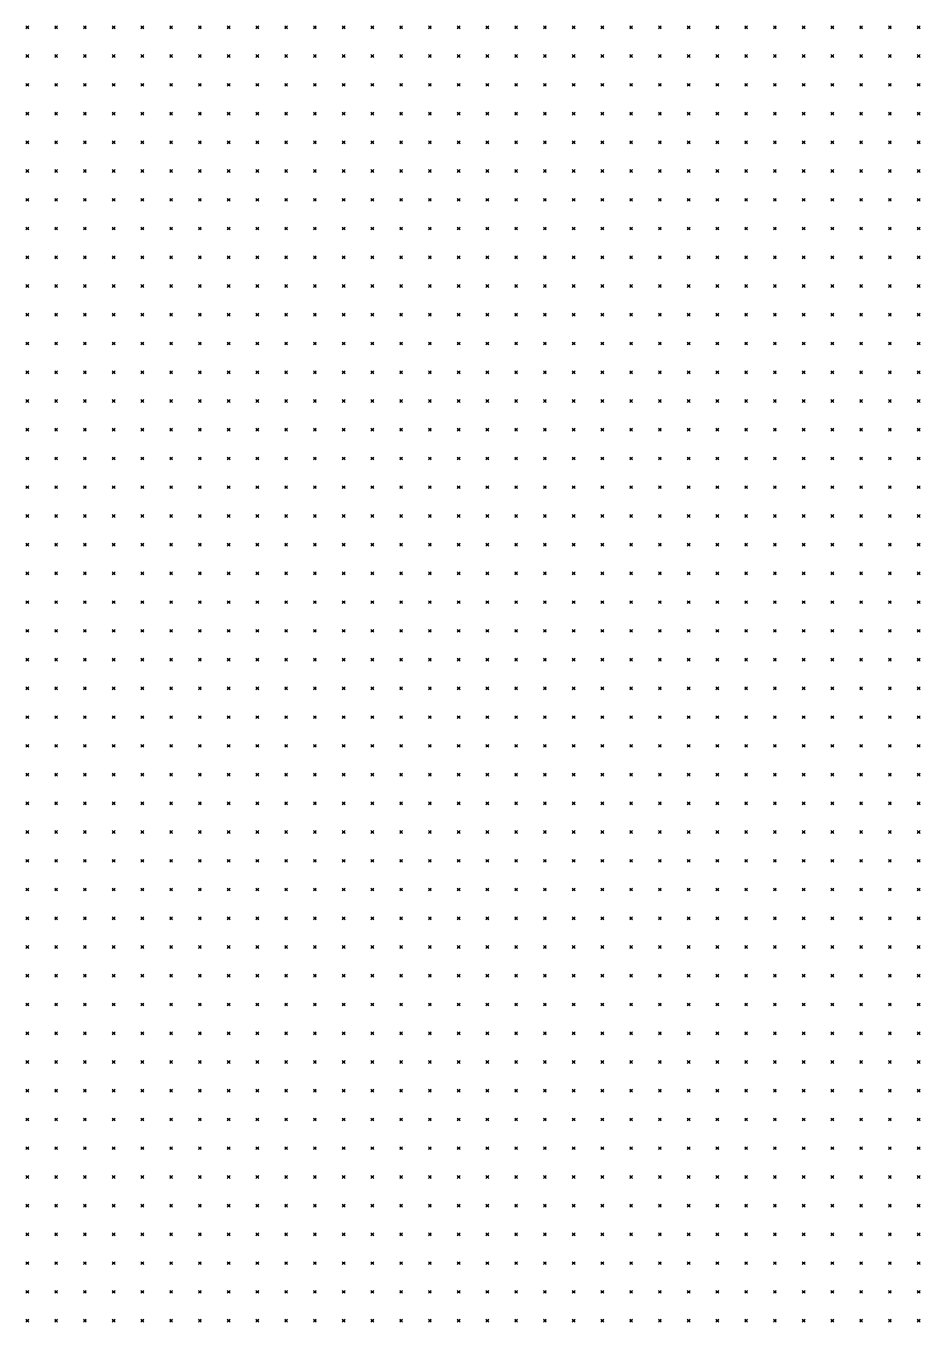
# Model space of a CAD drawing. Header units: metres. Extents: x 441556 to 446409, y 432338 to 461058.
# Drawn here: x 443478.1 to 443571.4, y 446561 to 446696.2 of the extents above; entities that cross this region are included whole.
import ezdxf

# ---------------------------------------------------------------- set-up
doc = ezdxf.new("R2010")
doc.units = ezdxf.units.M
doc.header["$MEASUREMENT"] = 0
doc.header["$PDMODE"] = 35
doc.header["$PDSIZE"] = 0.15
doc.layers.add('DTM-NOK-RevN_POINTS', color=91, linetype='Continuous')

msp = doc.modelspace()

# ---------------------------------------------------------------- linework, layer by layer
at = {"layer": 'DTM-NOK-RevN_POINTS'}
for p in [(443478.291, 446696.081, 365.477), (443481.29, 446696.081, 364.27), (443484.29, 446696.081, 363.021), (443487.289, 446696.081, 362.272), (443490.288, 446696.081, 361.971), (443493.288, 446696.081, 361.999), (443496.287, 446696.081, 361.989), (443499.286, 446696.081, 362.128), (443502.286, 446696.081, 362.251), (443505.285, 446696.081, 362.3), (443508.285, 446696.081, 362.075), (443511.284, 446696.081, 361.541), (443514.283, 446696.081, 360.351), (443517.283, 446696.081, 359.485), (443520.282, 446696.081, 359.083), (443523.281, 446696.081, 358.94), (443526.281, 446696.081, 359.232), (443529.28, 446696.081, 359.122), (443532.279, 446696.081, 359.171), (443535.279, 446696.081, 358.895), (443538.278, 446696.081, 358.426), (443541.277, 446696.081, 357.169), (443544.277, 446696.081, 356.095), (443547.276, 446696.081, 355.831), (443550.276, 446696.081, 355.674), (443553.275, 446696.081, 355.687), (443556.274, 446696.081, 355.698), (443559.274, 446696.081, 355.607), (443562.273, 446696.081, 355.128), (443565.272, 446696.081, 353.988), (443568.272, 446696.081, 352.807), (443571.271, 446696.081, 352.173), (443478.291, 446693.082, 365.884), (443481.29, 446693.082, 365.042), (443484.29, 446693.082, 364.083), (443487.289, 446693.082, 363.093), (443490.288, 446693.082, 362.065), (443493.288, 446693.082, 362.045), (443496.287, 446693.082, 362.052), (443499.286, 446693.082, 362.224), (443502.286, 446693.082, 362.362), (443505.285, 446693.082, 362.332), (443508.285, 446693.082, 362.275), (443511.284, 446693.082, 362.058), (443514.283, 446693.082, 361.227), (443517.283, 446693.082, 360.172), (443520.282, 446693.082, 359.344), (443523.281, 446693.082, 358.96), (443526.281, 446693.082, 359.001), (443529.28, 446693.082, 359.173), (443532.279, 446693.082, 359.278), (443535.279, 446693.082, 358.998), (443538.278, 446693.082, 358.755), (443541.277, 446693.082, 358.165), (443544.277, 446693.082, 356.8), (443547.276, 446693.082, 356.061), (443550.276, 446693.082, 355.839), (443553.275, 446693.082, 355.764), (443556.274, 446693.082, 355.7), (443559.274, 446693.082, 355.694), (443562.273, 446693.082, 355.64), (443565.272, 446693.082, 355.017), (443568.272, 446693.082, 353.628), (443571.271, 446693.082, 352.534), (443478.291, 446690.083, 366.947), (443481.29, 446690.083, 365.947), (443484.29, 446690.083, 365.057), (443487.289, 446690.083, 363.911), (443490.288, 446690.083, 362.642), (443493.288, 446690.083, 362.054), (443496.287, 446690.083, 362.109), (443499.286, 446690.083, 362.115), (443502.286, 446690.083, 362.284), (443505.285, 446690.083, 362.332), (443508.285, 446690.083, 362.301), (443511.284, 446690.083, 362.336), (443514.283, 446690.083, 361.781), (443517.283, 446690.083, 360.811), (443520.282, 446690.083, 359.616), (443523.281, 446690.083, 359.052), (443526.281, 446690.083, 359.012), (443529.28, 446690.083, 359.016), (443532.279, 446690.083, 359.178), (443535.279, 446690.083, 359.024), (443538.278, 446690.083, 358.846), (443541.277, 446690.083, 358.69), (443544.277, 446690.083, 357.791), (443547.276, 446690.083, 356.677), (443550.276, 446690.083, 355.955), (443553.275, 446690.083, 355.893), (443556.274, 446690.083, 355.826), (443559.274, 446690.083, 355.764), (443562.273, 446690.083, 355.721), (443565.272, 446690.083, 355.515), (443568.272, 446690.083, 354.615), (443571.271, 446690.083, 353.447), (443478.291, 446687.083, 367.636), (443481.29, 446687.083, 367.22), (443484.29, 446687.083, 366.226), (443487.289, 446687.083, 364.749), (443490.288, 446687.083, 363.465), (443493.288, 446687.083, 362.441), (443496.287, 446687.083, 362.151), (443499.286, 446687.083, 362.197), (443502.286, 446687.083, 362.22), (443505.285, 446687.083, 362.309), (443508.285, 446687.083, 362.318), (443511.284, 446687.083, 362.287), (443514.283, 446687.083, 362.106), (443517.283, 446687.083, 361.547), (443520.282, 446687.083, 360.273), (443523.281, 446687.083, 359.357), (443526.281, 446687.083, 359.045), (443529.28, 446687.083, 359.036), (443532.279, 446687.083, 358.955), (443535.279, 446687.083, 359.03), (443538.278, 446687.083, 359.033), (443541.277, 446687.083, 358.926), (443544.277, 446687.083, 358.705), (443547.276, 446687.083, 357.432), (443550.276, 446687.083, 356.445), (443553.275, 446687.083, 356.001), (443556.274, 446687.083, 355.913), (443559.274, 446687.083, 355.789), (443562.273, 446687.083, 355.749), (443565.272, 446687.083, 355.706), (443568.272, 446687.083, 355.311), (443571.271, 446687.083, 354.292), (443478.291, 446684.084, 368.075), (443481.29, 446684.084, 367.879), (443484.29, 446684.084, 367.273), (443487.289, 446684.084, 365.735), (443490.288, 446684.084, 364.386), (443493.288, 446684.084, 363.021), (443496.287, 446684.084, 362.211), (443499.286, 446684.084, 362.159), (443502.286, 446684.084, 362.167), (443505.285, 446684.084, 362.306), (443508.285, 446684.084, 362.323), (443511.284, 446684.084, 362.253), (443514.283, 446684.084, 362.28), (443517.283, 446684.084, 361.946), (443520.282, 446684.084, 361.191), (443523.281, 446684.084, 359.954), (443526.281, 446684.084, 359.249), (443529.28, 446684.084, 359.078), (443532.279, 446684.084, 359.012), (443535.279, 446684.084, 359.153), (443538.278, 446684.084, 359.297), (443541.277, 446684.084, 359.259), (443544.277, 446684.084, 359.219), (443547.276, 446684.084, 358.538), (443550.276, 446684.084, 357.341), (443553.275, 446684.084, 356.402), (443556.274, 446684.084, 355.966), (443559.274, 446684.084, 355.896), (443562.273, 446684.084, 355.819), (443565.272, 446684.084, 355.854), (443568.272, 446684.084, 355.728), (443571.271, 446684.084, 355.164), (443478.291, 446681.085, 368.331), (443481.29, 446681.085, 368.087), (443484.29, 446681.085, 367.131), (443487.289, 446681.085, 366.403), (443490.288, 446681.085, 365.264), (443493.288, 446681.085, 364.079), (443496.287, 446681.085, 362.858), (443499.286, 446681.085, 362.136), (443502.286, 446681.085, 362.15), (443505.285, 446681.085, 362.144), (443508.285, 446681.085, 362.278), (443511.284, 446681.085, 362.273), (443514.283, 446681.085, 362.268), (443517.283, 446681.085, 362.282), (443520.282, 446681.085, 361.863), (443523.281, 446681.085, 360.829), (443526.281, 446681.085, 359.86), (443529.28, 446681.085, 359.162), (443532.279, 446681.085, 359.107), (443535.279, 446681.085, 359.191), (443538.278, 446681.085, 359.284), (443541.277, 446681.085, 359.199), (443544.277, 446681.085, 359.174), (443547.276, 446681.085, 359.063), (443550.276, 446681.085, 358.324), (443553.275, 446681.085, 357.02), (443556.274, 446681.085, 356.194), (443559.274, 446681.085, 355.928), (443562.273, 446681.085, 355.815), (443565.272, 446681.085, 355.84), (443568.272, 446681.085, 355.873), (443571.271, 446681.085, 355.594), (443478.291, 446678.085, 368.529), (443481.29, 446678.085, 368.101), (443484.29, 446678.085, 367.189), (443487.289, 446678.085, 366.64), (443490.288, 446678.085, 366.182), (443493.288, 446678.085, 365.026), (443496.287, 446678.085, 363.636), (443499.286, 446678.085, 362.355), (443502.286, 446678.085, 362.166), (443505.285, 446678.085, 362.145), (443508.285, 446678.085, 362.216), (443511.284, 446678.085, 362.397), (443514.283, 446678.085, 362.399), (443517.283, 446678.085, 362.308), (443520.282, 446678.085, 362.321), (443523.281, 446678.085, 361.77), (443526.281, 446678.085, 360.54), (443529.28, 446678.085, 359.535), (443532.279, 446678.085, 359.094), (443535.279, 446678.085, 359.127), (443538.278, 446678.085, 359.176), (443541.277, 446678.085, 359.178), (443544.277, 446678.085, 359.18), (443547.276, 446678.085, 359.118), (443550.276, 446678.085, 358.952), (443553.275, 446678.085, 358.067), (443556.274, 446678.085, 356.654), (443559.274, 446678.085, 356.066), (443562.273, 446678.085, 355.914), (443565.272, 446678.085, 355.849), (443568.272, 446678.085, 355.92), (443571.271, 446678.085, 355.765), (443478.291, 446675.086, 368.9), (443481.29, 446675.086, 368.529), (443484.29, 446675.086, 367.687), (443487.289, 446675.086, 366.985), (443490.288, 446675.086, 366.547), (443493.288, 446675.086, 365.889), (443496.287, 446675.086, 364.743), (443499.286, 446675.086, 363.242), (443502.286, 446675.086, 362.318), (443505.285, 446675.086, 362.132), (443508.285, 446675.086, 362.195), (443511.284, 446675.086, 362.236), (443514.283, 446675.086, 362.388), (443517.283, 446675.086, 362.346), (443520.282, 446675.086, 362.411), (443523.281, 446675.086, 362.267), (443526.281, 446675.086, 361.359), (443529.28, 446675.086, 360.317), (443532.279, 446675.086, 359.356), (443535.279, 446675.086, 358.994), (443538.278, 446675.086, 358.99), (443541.277, 446675.086, 359.07), (443544.277, 446675.086, 359.184), (443547.276, 446675.086, 359.154), (443550.276, 446675.086, 359.104), (443553.275, 446675.086, 358.744), (443556.274, 446675.086, 357.762), (443559.274, 446675.086, 356.549), (443562.273, 446675.086, 356.008), (443565.272, 446675.086, 355.864), (443568.272, 446675.086, 355.894), (443571.271, 446675.086, 355.904), (443478.291, 446672.087, 369.258), (443481.29, 446672.087, 369.106), (443484.29, 446672.087, 368.37), (443487.289, 446672.087, 367.37), (443490.288, 446672.087, 366.81), (443493.288, 446672.087, 366.4), (443496.287, 446672.087, 365.536), (443499.286, 446672.087, 364.111), (443502.286, 446672.087, 362.883), (443505.285, 446672.087, 362.207), (443508.285, 446672.087, 362.162), (443511.284, 446672.087, 362.209), (443514.283, 446672.087, 362.343), (443517.283, 446672.087, 362.4), (443520.282, 446672.087, 362.565), (443523.281, 446672.087, 362.418), (443526.281, 446672.087, 361.965), (443529.28, 446672.087, 360.97), (443532.279, 446672.087, 359.985), (443535.279, 446672.087, 359.223), (443538.278, 446672.087, 359.016), (443541.277, 446672.087, 359.021), (443544.277, 446672.087, 359.123), (443547.276, 446672.087, 359.155), (443550.276, 446672.087, 359.081), (443553.275, 446672.087, 359.036), (443556.274, 446672.087, 358.612), (443559.274, 446672.087, 357.568), (443562.273, 446672.087, 356.363), (443565.272, 446672.087, 355.954), (443568.272, 446672.087, 355.945), (443571.271, 446672.087, 355.953), (443478.291, 446669.087, 369.41), (443481.29, 446669.087, 368.925), (443484.29, 446669.087, 368.418), (443487.289, 446669.087, 367.941), (443490.288, 446669.087, 367.163), (443493.288, 446669.087, 366.643), (443496.287, 446669.087, 366.065), (443499.286, 446669.087, 364.976), (443502.286, 446669.087, 363.604), (443505.285, 446669.087, 362.436), (443508.285, 446669.087, 362.221), (443511.284, 446669.087, 362.263), (443514.283, 446669.087, 362.313), (443517.283, 446669.087, 362.332), (443520.282, 446669.087, 362.433), (443523.281, 446669.087, 362.416), (443526.281, 446669.087, 362.407), (443529.28, 446669.087, 361.865), (443532.279, 446669.087, 360.761), (443535.279, 446669.087, 359.672), (443538.278, 446669.087, 359.092), (443541.277, 446669.087, 359.025), (443544.277, 446669.087, 359.163), (443547.276, 446669.087, 359.205), (443550.276, 446669.087, 359.171), (443553.275, 446669.087, 359.205), (443556.274, 446669.087, 358.986), (443559.274, 446669.087, 358.461), (443562.273, 446669.087, 357.14), (443565.272, 446669.087, 356.262), (443568.272, 446669.087, 355.99), (443571.271, 446669.087, 356.009), (443478.291, 446666.088, 369.729), (443481.29, 446666.088, 369.034), (443484.29, 446666.088, 368.526), (443487.289, 446666.088, 367.891), (443490.288, 446666.088, 367.44), (443493.288, 446666.088, 366.892), (443496.287, 446666.088, 366.475), (443499.286, 446666.088, 365.743), (443502.286, 446666.088, 364.503), (443505.285, 446666.088, 363.088), (443508.285, 446666.088, 362.407), (443511.284, 446666.088, 362.388), (443514.283, 446666.088, 362.339), (443517.283, 446666.088, 362.298), (443520.282, 446666.088, 362.437), (443523.281, 446666.088, 362.42), (443526.281, 446666.088, 362.466), (443529.28, 446666.088, 362.334), (443532.279, 446666.088, 361.669), (443535.279, 446666.088, 360.382), (443538.278, 446666.088, 359.423), (443541.277, 446666.088, 359.066), (443544.277, 446666.088, 359.061), (443547.276, 446666.088, 359.152), (443550.276, 446666.088, 359.217), (443553.275, 446666.088, 359.22), (443556.274, 446666.088, 359.197), (443559.274, 446666.088, 358.885), (443562.273, 446666.088, 358.079), (443565.272, 446666.088, 357.046), (443568.272, 446666.088, 356.181), (443571.271, 446666.088, 356.051), (443478.291, 446663.088, 369.988), (443481.29, 446663.088, 369.376), (443484.29, 446663.088, 368.675), (443487.289, 446663.088, 368.221), (443490.288, 446663.088, 367.749), (443493.288, 446663.088, 367.215), (443496.287, 446663.088, 366.578), (443499.286, 446663.088, 366.177), (443502.286, 446663.088, 365.436), (443505.285, 446663.088, 364.115), (443508.285, 446663.088, 362.915), (443511.284, 446663.088, 362.548), (443514.283, 446663.088, 362.425), (443517.283, 446663.088, 362.345), (443520.282, 446663.088, 362.429), (443523.281, 446663.088, 362.395), (443526.281, 446663.088, 362.481), (443529.28, 446663.088, 362.47), (443532.279, 446663.088, 362.418), (443535.279, 446663.088, 361.129), (443538.278, 446663.088, 359.968), (443541.277, 446663.088, 359.286), (443544.277, 446663.088, 359.004), (443547.276, 446663.088, 359.052), (443550.276, 446663.088, 359.186), (443553.275, 446663.088, 359.222), (443556.274, 446663.088, 359.272), (443559.274, 446663.088, 359.101), (443562.273, 446663.088, 358.732), (443565.272, 446663.088, 357.712), (443568.272, 446663.088, 356.701), (443571.271, 446663.088, 356.232), (443478.291, 446660.089, 370.399), (443481.29, 446660.089, 369.707), (443484.29, 446660.089, 368.961), (443487.289, 446660.089, 368.452), (443490.288, 446660.089, 368.06), (443493.288, 446660.089, 367.425), (443496.287, 446660.089, 366.712), (443499.286, 446660.089, 366.41), (443502.286, 446660.089, 365.97), (443505.285, 446660.089, 364.776), (443508.285, 446660.089, 363.663), (443511.284, 446660.089, 362.814), (443514.283, 446660.089, 362.629), (443517.283, 446660.089, 362.448), (443520.282, 446660.089, 362.383), (443523.281, 446660.089, 362.362), (443526.281, 446660.089, 362.431), (443529.28, 446660.089, 362.45), (443532.279, 446660.089, 362.462), (443535.279, 446660.089, 361.758), (443538.278, 446660.089, 360.714), (443541.277, 446660.089, 360.043), (443544.277, 446660.089, 359.162), (443547.276, 446660.089, 359.019), (443550.276, 446660.089, 359.019), (443553.275, 446660.089, 359.124), (443556.274, 446660.089, 359.297), (443559.274, 446660.089, 358.963), (443562.273, 446660.089, 358.812), (443565.272, 446660.089, 358.355), (443568.272, 446660.089, 357.548), (443571.271, 446660.089, 356.589), (443478.291, 446657.09, 370.789), (443481.29, 446657.09, 370.082), (443484.29, 446657.09, 369.287), (443487.289, 446657.09, 368.73), (443490.288, 446657.09, 368.273), (443493.288, 446657.09, 367.647), (443496.287, 446657.09, 367.064), (443499.286, 446657.09, 366.518), (443502.286, 446657.09, 366.16), (443505.285, 446657.09, 365.474), (443508.285, 446657.09, 364.405), (443511.284, 446657.09, 363.424), (443514.283, 446657.09, 362.895), (443517.283, 446657.09, 362.625), (443520.282, 446657.09, 362.539), (443523.281, 446657.09, 362.453), (443526.281, 446657.09, 362.43), (443529.28, 446657.09, 362.41), (443532.279, 446657.09, 362.408), (443535.279, 446657.09, 362.124), (443538.278, 446657.09, 361.624), (443541.277, 446657.09, 360.874), (443544.277, 446657.09, 359.859), (443547.276, 446657.09, 359.129), (443550.276, 446657.09, 358.92), (443553.275, 446657.09, 358.965), (443556.274, 446657.09, 359.013), (443559.274, 446657.09, 358.789), (443562.273, 446657.09, 358.597), (443565.272, 446657.09, 358.447), (443568.272, 446657.09, 358.113), (443571.271, 446657.09, 357.29), (443478.291, 446654.09, 371.061), (443481.29, 446654.09, 370.327), (443484.29, 446654.09, 369.538), (443487.289, 446654.09, 368.947), (443490.288, 446654.09, 368.322), (443493.288, 446654.09, 367.682), (443496.287, 446654.09, 367.067), (443499.286, 446654.09, 366.465), (443502.286, 446654.09, 366.156), (443505.285, 446654.09, 365.543), (443508.285, 446654.09, 364.676), (443511.284, 446654.09, 363.838), (443514.283, 446654.09, 363.28), (443517.283, 446654.09, 362.831), (443520.282, 446654.09, 362.68), (443523.281, 446654.09, 362.459), (443526.281, 446654.09, 362.489), (443529.28, 446654.09, 362.554), (443532.279, 446654.09, 362.395), (443535.279, 446654.09, 362.174), (443538.278, 446654.09, 362.004), (443541.277, 446654.09, 361.411), (443544.277, 446654.09, 360.704), (443547.276, 446654.09, 359.754), (443550.276, 446654.09, 359.032), (443553.275, 446654.09, 358.846), (443556.274, 446654.09, 358.734), (443559.274, 446654.09, 358.656), (443562.273, 446654.09, 358.61), (443565.272, 446654.09, 358.477), (443568.272, 446654.09, 358.319), (443571.271, 446654.09, 357.867), (443478.291, 446651.091, 371.025), (443481.29, 446651.091, 370.424), (443484.29, 446651.091, 369.849), (443487.289, 446651.091, 368.914), (443490.288, 446651.091, 368.36), (443493.288, 446651.091, 367.79), (443496.287, 446651.091, 366.987), (443499.286, 446651.091, 366.168), (443502.286, 446651.091, 365.556), (443505.285, 446651.091, 365.031), (443508.285, 446651.091, 364.52), (443511.284, 446651.091, 363.994), (443514.283, 446651.091, 363.643), (443517.283, 446651.091, 363.119), (443520.282, 446651.091, 362.749), (443523.281, 446651.091, 362.49), (443526.281, 446651.091, 362.42), (443529.28, 446651.091, 362.381), (443532.279, 446651.091, 362.251), (443535.279, 446651.091, 362.091), (443538.278, 446651.091, 361.96), (443541.277, 446651.091, 361.773), (443544.277, 446651.091, 361.322), (443547.276, 446651.091, 360.485), (443550.276, 446651.091, 359.532), (443553.275, 446651.091, 358.969), (443556.274, 446651.091, 358.745), (443559.274, 446651.091, 358.638), (443562.273, 446651.091, 358.56), (443565.272, 446651.091, 358.452), (443568.272, 446651.091, 358.248), (443571.271, 446651.091, 357.941), (443478.291, 446648.092, 370.629), (443481.29, 446648.092, 370.015), (443484.29, 446648.092, 369.491), (443487.289, 446648.092, 368.786), (443490.288, 446648.092, 368.239), (443493.288, 446648.092, 367.348), (443496.287, 446648.092, 366.556), (443499.286, 446648.092, 365.9), (443502.286, 446648.092, 365.538), (443505.285, 446648.092, 365.077), (443508.285, 446648.092, 364.617), (443511.284, 446648.092, 364.086), (443514.283, 446648.092, 363.637), (443517.283, 446648.092, 363.299), (443520.282, 446648.092, 362.942), (443523.281, 446648.092, 362.603), (443526.281, 446648.092, 362.359), (443529.28, 446648.092, 362.253), (443532.279, 446648.092, 362.173), (443535.279, 446648.092, 362.097), (443538.278, 446648.092, 362.038), (443541.277, 446648.092, 361.914), (443544.277, 446648.092, 361.693), (443547.276, 446648.092, 361.236), (443550.276, 446648.092, 360.2), (443553.275, 446648.092, 359.447), (443556.274, 446648.092, 358.903), (443559.274, 446648.092, 358.742), (443562.273, 446648.092, 358.518), (443565.272, 446648.092, 358.335), (443568.272, 446648.092, 358.158), (443571.271, 446648.092, 357.886), (443478.291, 446645.092, 369.999), (443481.29, 446645.092, 369.28), (443484.29, 446645.092, 368.84), (443487.289, 446645.092, 368.5), (443490.288, 446645.092, 368.173), (443493.288, 446645.092, 367.199), (443496.287, 446645.092, 366.532), (443499.286, 446645.092, 366.189), (443502.286, 446645.092, 365.709), (443505.285, 446645.092, 365.305), (443508.285, 446645.092, 364.691), (443511.284, 446645.092, 364.058), (443514.283, 446645.092, 363.605), (443517.283, 446645.092, 363.198), (443520.282, 446645.092, 362.907), (443523.281, 446645.092, 362.626), (443526.281, 446645.092, 362.43), (443529.28, 446645.092, 362.267), (443532.279, 446645.092, 362.116), (443535.279, 446645.092, 362.069), (443538.278, 446645.092, 362.021), (443541.277, 446645.092, 361.922), (443544.277, 446645.092, 361.883), (443547.276, 446645.092, 361.632), (443550.276, 446645.092, 361.13), (443553.275, 446645.092, 360.213), (443556.274, 446645.092, 359.444), (443559.274, 446645.092, 359.003), (443562.273, 446645.092, 358.744), (443565.272, 446645.092, 358.629), (443568.272, 446645.092, 358.255), (443571.271, 446645.092, 357.908), (443478.291, 446642.093, 370.207), (443481.29, 446642.093, 369.315), (443484.29, 446642.093, 368.808), (443487.289, 446642.093, 368.537), (443490.288, 446642.093, 368.105), (443493.288, 446642.093, 367.465), (443496.287, 446642.093, 366.859), (443499.286, 446642.093, 366.295), (443502.286, 446642.093, 365.822), (443505.285, 446642.093, 365.387), (443508.285, 446642.093, 364.968), (443511.284, 446642.093, 364.528), (443514.283, 446642.093, 363.989), (443517.283, 446642.093, 363.513), (443520.282, 446642.093, 363.102), (443523.281, 446642.093, 362.865), (443526.281, 446642.093, 362.654), (443529.28, 446642.093, 362.404), (443532.279, 446642.093, 362.137), (443535.279, 446642.093, 361.998), (443538.278, 446642.093, 361.963), (443541.277, 446642.093, 361.948), (443544.277, 446642.093, 361.898), (443547.276, 446642.093, 361.783), (443550.276, 446642.093, 361.622), (443553.275, 446642.093, 361.059), (443556.274, 446642.093, 360.303), (443559.274, 446642.093, 359.849), (443562.273, 446642.093, 359.421), (443565.272, 446642.093, 359.003), (443568.272, 446642.093, 358.637), (443571.271, 446642.093, 358.22), (443478.291, 446639.094, 370.597), (443481.29, 446639.094, 369.329), (443484.29, 446639.094, 368.707), (443487.289, 446639.094, 368.513), (443490.288, 446639.094, 368.033), (443493.288, 446639.094, 367.576), (443496.287, 446639.094, 367.205), (443499.286, 446639.094, 366.726), (443502.286, 446639.094, 366.555), (443505.285, 446639.094, 366.483), (443508.285, 446639.094, 366.259), (443511.284, 446639.094, 365.929), (443514.283, 446639.094, 365.374), (443517.283, 446639.094, 365.126), (443520.282, 446639.094, 364.524), (443523.281, 446639.094, 364.125), (443526.281, 446639.094, 363.556), (443529.28, 446639.094, 363.175), (443532.279, 446639.094, 362.744), (443535.279, 446639.094, 362.226), (443538.278, 446639.094, 361.93), (443541.277, 446639.094, 361.893), (443544.277, 446639.094, 361.919), (443547.276, 446639.094, 361.838), (443550.276, 446639.094, 361.836), (443553.275, 446639.094, 361.738), (443556.274, 446639.094, 361.43), (443559.274, 446639.094, 360.965), (443562.273, 446639.094, 360.284), (443565.272, 446639.094, 359.997), (443568.272, 446639.094, 359.245), (443571.271, 446639.094, 358.85), (443478.291, 446636.094, 370.88), (443481.29, 446636.094, 369.816), (443484.29, 446636.094, 369.413), (443487.289, 446636.094, 369.622), (443490.288, 446636.094, 369.17), (443493.288, 446636.094, 368.7), (443496.287, 446636.094, 368.571), (443499.286, 446636.094, 368.418), (443502.286, 446636.094, 368.226), (443505.285, 446636.094, 368.135), (443508.285, 446636.094, 367.984), (443511.284, 446636.094, 367.443), (443514.283, 446636.094, 366.912), (443517.283, 446636.094, 366.596), (443520.282, 446636.094, 366.019), (443523.281, 446636.094, 365.389), (443526.281, 446636.094, 364.823), (443529.28, 446636.094, 364.196), (443532.279, 446636.094, 363.559), (443535.279, 446636.094, 363.032), (443538.278, 446636.094, 362.385), (443541.277, 446636.094, 361.912), (443544.277, 446636.094, 361.848), (443547.276, 446636.094, 361.893), (443550.276, 446636.094, 361.93), (443553.275, 446636.094, 361.893), (443556.274, 446636.094, 361.907), (443559.274, 446636.094, 361.856), (443562.273, 446636.094, 361.211), (443565.272, 446636.094, 360.811), (443568.272, 446636.094, 360.206), (443571.271, 446636.094, 359.702), (443478.291, 446633.095, 371.326), (443481.29, 446633.095, 370.855), (443484.29, 446633.095, 370.955), (443487.289, 446633.095, 371.083), (443490.288, 446633.095, 370.779), (443493.288, 446633.095, 370.211), (443496.287, 446633.095, 370.193), (443499.286, 446633.095, 370.198), (443502.286, 446633.095, 369.911), (443505.285, 446633.095, 369.671), (443508.285, 446633.095, 369.316), (443511.284, 446633.095, 368.707), (443514.283, 446633.095, 367.996), (443517.283, 446633.095, 367.556), (443520.282, 446633.095, 366.952), (443523.281, 446633.095, 366.347), (443526.281, 446633.095, 365.563), (443529.28, 446633.095, 364.875), (443532.279, 446633.095, 364.228), (443535.279, 446633.095, 363.517), (443538.278, 446633.095, 363.098), (443541.277, 446633.095, 362.443), (443544.277, 446633.095, 361.876), (443547.276, 446633.095, 361.772), (443550.276, 446633.095, 361.917), (443553.275, 446633.095, 361.941), (443556.274, 446633.095, 361.918), (443559.274, 446633.095, 361.737), (443562.273, 446633.095, 361.451), (443565.272, 446633.095, 360.979), (443568.272, 446633.095, 360.496), (443571.271, 446633.095, 359.952), (443478.291, 446630.096, 372.295), (443481.29, 446630.096, 372.495), (443484.29, 446630.096, 372.75), (443487.289, 446630.096, 372.871), (443490.288, 446630.096, 372.341), (443493.288, 446630.096, 371.679), (443496.287, 446630.096, 371.624), (443499.286, 446630.096, 371.711), (443502.286, 446630.096, 371.339), (443505.285, 446630.096, 370.923), (443508.285, 446630.096, 370.421), (443511.284, 446630.096, 369.842), (443514.283, 446630.096, 369.108), (443517.283, 446630.096, 368.291), (443520.282, 446630.096, 367.775), (443523.281, 446630.096, 367.106), (443526.281, 446630.096, 366.364), (443529.28, 446630.096, 365.684), (443532.279, 446630.096, 365.055), (443535.279, 446630.096, 364.488), (443538.278, 446630.096, 363.837), (443541.277, 446630.096, 363.183), (443544.277, 446630.096, 362.558), (443547.276, 446630.096, 362.058), (443550.276, 446630.096, 361.726), (443553.275, 446630.096, 361.749), (443556.274, 446630.096, 361.681), (443559.274, 446630.096, 361.588), (443562.273, 446630.096, 361.462), (443565.272, 446630.096, 361.106), (443568.272, 446630.096, 360.722), (443571.271, 446630.096, 360.264), (443478.291, 446627.096, 373.535), (443481.29, 446627.096, 373.88), (443484.29, 446627.096, 374.016), (443487.289, 446627.096, 373.9), (443490.288, 446627.096, 373.686), (443493.288, 446627.096, 373.257), (443496.287, 446627.096, 372.854), (443499.286, 446627.096, 372.686), (443502.286, 446627.096, 372.483), (443505.285, 446627.096, 371.96), (443508.285, 446627.096, 371.394), (443511.284, 446627.096, 370.748), (443514.283, 446627.096, 369.949), (443517.283, 446627.096, 369.302), (443520.282, 446627.096, 368.634), (443523.281, 446627.096, 367.909), (443526.281, 446627.096, 367.305), (443529.28, 446627.096, 366.624), (443532.279, 446627.096, 365.948), (443535.279, 446627.096, 365.303), (443538.278, 446627.096, 364.69), (443541.277, 446627.096, 363.981), (443544.277, 446627.096, 363.347), (443547.276, 446627.096, 362.672), (443550.276, 446627.096, 362.344), (443553.275, 446627.096, 362.006), (443556.274, 446627.096, 361.694), (443559.274, 446627.096, 361.562), (443562.273, 446627.096, 361.276), (443565.272, 446627.096, 361.022), (443568.272, 446627.096, 360.823), (443571.271, 446627.096, 360.41), (443478.291, 446624.097, 374.86), (443481.29, 446624.097, 375.034), (443484.29, 446624.097, 375.17), (443487.289, 446624.097, 374.924), (443490.288, 446624.097, 374.651), (443493.288, 446624.097, 374.225), (443496.287, 446624.097, 373.869), (443499.286, 446624.097, 373.514), (443502.286, 446624.097, 373.179), (443505.285, 446624.097, 372.785), (443508.285, 446624.097, 372.277), (443511.284, 446624.097, 371.552), (443514.283, 446624.097, 370.798), (443517.283, 446624.097, 370.177), (443520.282, 446624.097, 369.518), (443523.281, 446624.097, 368.826), (443526.281, 446624.097, 368.167), (443529.28, 446624.097, 367.472), (443532.279, 446624.097, 366.919), (443535.279, 446624.097, 366.373), (443538.278, 446624.097, 365.737), (443541.277, 446624.097, 365.012), (443544.277, 446624.097, 364.187), (443547.276, 446624.097, 363.446), (443550.276, 446624.097, 362.805), (443553.275, 446624.097, 362.566), (443556.274, 446624.097, 362.369), (443559.274, 446624.097, 362.384), (443562.273, 446624.097, 362.185), (443565.272, 446624.097, 361.928), (443568.272, 446624.097, 361.568), (443571.271, 446624.097, 361.071), (443478.291, 446621.097, 375.993), (443481.29, 446621.097, 376.075), (443484.29, 446621.097, 376.112), (443487.289, 446621.097, 375.867), (443490.288, 446621.097, 375.475), (443493.288, 446621.097, 375.022), (443496.287, 446621.097, 374.695), (443499.286, 446621.097, 374.284), (443502.286, 446621.097, 373.882), (443505.285, 446621.097, 373.581), (443508.285, 446621.097, 372.9), (443511.284, 446621.097, 372.295), (443514.283, 446621.097, 371.653), (443517.283, 446621.097, 371.087), (443520.282, 446621.097, 370.523), (443523.281, 446621.097, 369.824), (443526.281, 446621.097, 369.086), (443529.28, 446621.097, 368.498), (443532.279, 446621.097, 367.935), (443535.279, 446621.097, 367.292), (443538.278, 446621.097, 366.589), (443541.277, 446621.097, 365.936), (443544.277, 446621.097, 365.105), (443547.276, 446621.097, 364.303), (443550.276, 446621.097, 363.44), (443553.275, 446621.097, 362.94), (443556.274, 446621.097, 362.87), (443559.274, 446621.097, 362.886), (443562.273, 446621.097, 362.909), (443565.272, 446621.097, 362.72), (443568.272, 446621.097, 362.409), (443571.271, 446621.097, 362.042), (443478.291, 446618.098, 377.088), (443481.29, 446618.098, 377.096), (443484.29, 446618.098, 376.956), (443487.289, 446618.098, 376.768), (443490.288, 446618.098, 376.253), (443493.288, 446618.098, 375.996), (443496.287, 446618.098, 375.468), (443499.286, 446618.098, 375.153), (443502.286, 446618.098, 374.614), (443505.285, 446618.098, 374.319), (443508.285, 446618.098, 373.776), (443511.284, 446618.098, 373.201), (443514.283, 446618.098, 372.692), (443517.283, 446618.098, 372.145), (443520.282, 446618.098, 371.368), (443523.281, 446618.098, 370.71), (443526.281, 446618.098, 370.016), (443529.28, 446618.098, 369.468), (443532.279, 446618.098, 368.869), (443535.279, 446618.098, 368.145), (443538.278, 446618.098, 367.479), (443541.277, 446618.098, 366.818), (443544.277, 446618.098, 366.064), (443547.276, 446618.098, 365.31), (443550.276, 446618.098, 364.393), (443553.275, 446618.098, 363.695), (443556.274, 446618.098, 363.405), (443559.274, 446618.098, 363.502), (443562.273, 446618.098, 363.491), (443565.272, 446618.098, 363.335), (443568.272, 446618.098, 363.127), (443571.271, 446618.098, 362.654), (443478.291, 446615.099, 378.168), (443481.29, 446615.099, 378.126), (443484.29, 446615.099, 377.873), (443487.289, 446615.099, 377.556), (443490.288, 446615.099, 377.21), (443493.288, 446615.099, 376.756), (443496.287, 446615.099, 376.259), (443499.286, 446615.099, 375.788), (443502.286, 446615.099, 375.43), (443505.285, 446615.099, 374.74), (443508.285, 446615.099, 374.221), (443511.284, 446615.099, 373.783), (443514.283, 446615.099, 373.391), (443517.283, 446615.099, 372.908), (443520.282, 446615.099, 372.208), (443523.281, 446615.099, 371.586), (443526.281, 446615.099, 370.864), (443529.28, 446615.099, 370.311), (443532.279, 446615.099, 369.781), (443535.279, 446615.099, 369.099), (443538.278, 446615.099, 368.352), (443541.277, 446615.099, 367.787), (443544.277, 446615.099, 367.012), (443547.276, 446615.099, 366.185), (443550.276, 446615.099, 365.505), (443553.275, 446615.099, 365.132), (443556.274, 446615.099, 364.535), (443559.274, 446615.099, 364.245), (443562.273, 446615.099, 364.223), (443565.272, 446615.099, 364.196), (443568.272, 446615.099, 363.929), (443571.271, 446615.099, 363.239), (443478.291, 446612.099, 378.764), (443481.29, 446612.099, 378.99), (443484.29, 446612.099, 378.616), (443487.289, 446612.099, 378.359), (443490.288, 446612.099, 378.012), (443493.288, 446612.099, 377.595), (443496.287, 446612.099, 377.143), (443499.286, 446612.099, 376.37), (443502.286, 446612.099, 375.764), (443505.285, 446612.099, 375.509), (443508.285, 446612.099, 375.096), (443511.284, 446612.099, 374.548), (443514.283, 446612.099, 373.993), (443517.283, 446612.099, 373.268), (443520.282, 446612.099, 372.684), (443523.281, 446612.099, 372.207), (443526.281, 446612.099, 371.61), (443529.28, 446612.099, 371.152), (443532.279, 446612.099, 370.497), (443535.279, 446612.099, 369.8), (443538.278, 446612.099, 369.193), (443541.277, 446612.099, 368.734), (443544.277, 446612.099, 367.99), (443547.276, 446612.099, 367.226), (443550.276, 446612.099, 366.824), (443553.275, 446612.099, 366.658), (443556.274, 446612.099, 366.14), (443559.274, 446612.099, 365.43), (443562.273, 446612.099, 365.243), (443565.272, 446612.099, 364.844), (443568.272, 446612.099, 364.61), (443571.271, 446612.099, 364.125), (443478.291, 446609.1, 379.859), (443481.29, 446609.1, 379.585), (443484.29, 446609.1, 379.543), (443487.289, 446609.1, 379.278), (443490.288, 446609.1, 378.813), (443493.288, 446609.1, 378.367), (443496.287, 446609.1, 377.761), (443499.286, 446609.1, 377.056), (443502.286, 446609.1, 376.818), (443505.285, 446609.1, 376.457), (443508.285, 446609.1, 375.905), (443511.284, 446609.1, 375.359), (443514.283, 446609.1, 374.78), (443517.283, 446609.1, 374.208), (443520.282, 446609.1, 373.613), (443523.281, 446609.1, 372.948), (443526.281, 446609.1, 372.226), (443529.28, 446609.1, 371.605), (443532.279, 446609.1, 371.095), (443535.279, 446609.1, 370.492), (443538.278, 446609.1, 370.095), (443541.277, 446609.1, 369.583), (443544.277, 446609.1, 368.992), (443547.276, 446609.1, 368.314), (443550.276, 446609.1, 367.9), (443553.275, 446609.1, 367.452), (443556.274, 446609.1, 366.986), (443559.274, 446609.1, 366.562), (443562.273, 446609.1, 366.187), (443565.272, 446609.1, 365.811), (443568.272, 446609.1, 365.557), (443571.271, 446609.1, 365.218), (443478.291, 446606.101, 381.252), (443481.29, 446606.101, 380.396), (443484.29, 446606.101, 380.304), (443487.289, 446606.101, 380.21), (443490.288, 446606.101, 379.618), (443493.288, 446606.101, 379.085), (443496.287, 446606.101, 378.327), (443499.286, 446606.101, 377.963), (443502.286, 446606.101, 377.737), (443505.285, 446606.101, 377.224), (443508.285, 446606.101, 376.741), (443511.284, 446606.101, 376.101), (443514.283, 446606.101, 375.653), (443517.283, 446606.101, 375.113), (443520.282, 446606.101, 374.512), (443523.281, 446606.101, 373.825), (443526.281, 446606.101, 373.258), (443529.28, 446606.101, 372.533), (443532.279, 446606.101, 371.631), (443535.279, 446606.101, 371.005), (443538.278, 446606.101, 370.427), (443541.277, 446606.101, 369.913), (443544.277, 446606.101, 369.426), (443547.276, 446606.101, 368.993), (443550.276, 446606.101, 368.714), (443553.275, 446606.101, 368.303), (443556.274, 446606.101, 367.758), (443559.274, 446606.101, 367.367), (443562.273, 446606.101, 367.164), (443565.272, 446606.101, 366.998), (443568.272, 446606.101, 366.723), (443571.271, 446606.101, 366.425), (443478.291, 446603.101, 382.249), (443481.29, 446603.101, 381.906), (443484.29, 446603.101, 381.148), (443487.289, 446603.101, 381.123), (443490.288, 446603.101, 380.614), (443493.288, 446603.101, 379.944), (443496.287, 446603.101, 379.076), (443499.286, 446603.101, 378.99), (443502.286, 446603.101, 378.705), (443505.285, 446603.101, 378.138), (443508.285, 446603.101, 377.56), (443511.284, 446603.101, 377.027), (443514.283, 446603.101, 376.677), (443517.283, 446603.101, 376.059), (443520.282, 446603.101, 375.438), (443523.281, 446603.101, 374.747), (443526.281, 446603.101, 374.072), (443529.28, 446603.101, 373.39), (443532.279, 446603.101, 372.601), (443535.279, 446603.101, 371.93), (443538.278, 446603.101, 371.377), (443541.277, 446603.101, 370.692), (443544.277, 446603.101, 370.339), (443547.276, 446603.101, 370.073), (443550.276, 446603.101, 369.755), (443553.275, 446603.101, 369.262), (443556.274, 446603.101, 368.873), (443559.274, 446603.101, 368.408), (443562.273, 446603.101, 368.078), (443565.272, 446603.101, 368.079), (443568.272, 446603.101, 367.911), (443571.271, 446603.101, 367.698), (443478.291, 446600.102, 383.202), (443481.29, 446600.102, 382.966), (443484.29, 446600.102, 382.576), (443487.289, 446600.102, 381.722), (443490.288, 446600.102, 381.579), (443493.288, 446600.102, 380.827), (443496.287, 446600.102, 379.968), (443499.286, 446600.102, 379.812), (443502.286, 446600.102, 379.528), (443505.285, 446600.102, 378.894), (443508.285, 446600.102, 378.388), (443511.284, 446600.102, 377.891), (443514.283, 446600.102, 377.403), (443517.283, 446600.102, 376.866), (443520.282, 446600.102, 376.258), (443523.281, 446600.102, 375.552), (443526.281, 446600.102, 374.821), (443529.28, 446600.102, 374.128), (443532.279, 446600.102, 373.301), (443535.279, 446600.102, 372.797), (443538.278, 446600.102, 372.22), (443541.277, 446600.102, 371.684), (443544.277, 446600.102, 371.438), (443547.276, 446600.102, 371.048), (443550.276, 446600.102, 370.671), (443553.275, 446600.102, 370.339), (443556.274, 446600.102, 370.018), (443559.274, 446600.102, 369.579), (443562.273, 446600.102, 369.267), (443565.272, 446600.102, 369.188), (443568.272, 446600.102, 369.214), (443571.271, 446600.102, 369.081), (443478.291, 446597.103, 384.366), (443481.29, 446597.103, 383.915), (443484.29, 446597.103, 383.544), (443487.289, 446597.103, 382.829), (443490.288, 446597.103, 382.248), (443493.288, 446597.103, 381.888), (443496.287, 446597.103, 381.072), (443499.286, 446597.103, 380.569), (443502.286, 446597.103, 380.4), (443505.285, 446597.103, 380.009), (443508.285, 446597.103, 379.332), (443511.284, 446597.103, 378.757), (443514.283, 446597.103, 378.302), (443517.283, 446597.103, 377.872), (443520.282, 446597.103, 377.14), (443523.281, 446597.103, 376.512), (443526.281, 446597.103, 375.721), (443529.28, 446597.103, 374.972), (443532.279, 446597.103, 374.106), (443535.279, 446597.103, 373.647), (443538.278, 446597.103, 373.107), (443541.277, 446597.103, 372.663), (443544.277, 446597.103, 372.401), (443547.276, 446597.103, 372.2), (443550.276, 446597.103, 372.056), (443553.275, 446597.103, 371.584), (443556.274, 446597.103, 371.138), (443559.274, 446597.103, 370.837), (443562.273, 446597.103, 370.631), (443565.272, 446597.103, 370.729), (443568.272, 446597.103, 370.84), (443571.271, 446597.103, 370.8), (443478.291, 446594.103, 385.184), (443481.29, 446594.103, 384.817), (443484.29, 446594.103, 384.272), (443487.289, 446594.103, 383.89), (443490.288, 446594.103, 383.082), (443493.288, 446594.103, 382.96), (443496.287, 446594.103, 382.331), (443499.286, 446594.103, 381.482), (443502.286, 446594.103, 381.072), (443505.285, 446594.103, 380.851), (443508.285, 446594.103, 380.275), (443511.284, 446594.103, 379.812), (443514.283, 446594.103, 379.201), (443517.283, 446594.103, 378.666), (443520.282, 446594.103, 377.959), (443523.281, 446594.103, 377.375), (443526.281, 446594.103, 376.523), (443529.28, 446594.103, 375.706), (443532.279, 446594.103, 375.157), (443535.279, 446594.103, 374.666), (443538.278, 446594.103, 374.174), (443541.277, 446594.103, 373.737), (443544.277, 446594.103, 373.405), (443547.276, 446594.103, 373.441), (443550.276, 446594.103, 373.56), (443553.275, 446594.103, 373.147), (443556.274, 446594.103, 372.71), (443559.274, 446594.103, 372.141), (443562.273, 446594.103, 372.147), (443565.272, 446594.103, 372.259), (443568.272, 446594.103, 372.25), (443571.271, 446594.103, 372.191), (443478.291, 446591.104, 386.169), (443481.29, 446591.104, 385.792), (443484.29, 446591.104, 385.211), (443487.289, 446591.104, 384.721), (443490.288, 446591.104, 384.205), (443493.288, 446591.104, 383.735), (443496.287, 446591.104, 383.368), (443499.286, 446591.104, 382.486), (443502.286, 446591.104, 381.905), (443505.285, 446591.104, 381.565), (443508.285, 446591.104, 381.21), (443511.284, 446591.104, 380.603), (443514.283, 446591.104, 380.138), (443517.283, 446591.104, 379.423), (443520.282, 446591.104, 378.73), (443523.281, 446591.104, 378.055), (443526.281, 446591.104, 377.314), (443529.28, 446591.104, 376.633), (443532.279, 446591.104, 376.146), (443535.279, 446591.104, 375.897), (443538.278, 446591.104, 375.679), (443541.277, 446591.104, 375.268), (443544.277, 446591.104, 374.817), (443547.276, 446591.104, 374.753), (443550.276, 446591.104, 374.871), (443553.275, 446591.104, 374.671), (443556.274, 446591.104, 374.21), (443559.274, 446591.104, 373.572), (443562.273, 446591.104, 373.664), (443565.272, 446591.104, 373.708), (443568.272, 446591.104, 373.758), (443571.271, 446591.104, 373.617), (443478.291, 446588.104, 387.178), (443481.29, 446588.104, 386.745), (443484.29, 446588.104, 386.137), (443487.289, 446588.104, 385.613), (443490.288, 446588.104, 385.192), (443493.288, 446588.104, 384.65), (443496.287, 446588.104, 384.377), (443499.286, 446588.104, 383.456), (443502.286, 446588.104, 382.77), (443505.285, 446588.104, 382.466), (443508.285, 446588.104, 382.176), (443511.284, 446588.104, 381.534), (443514.283, 446588.104, 380.972), (443517.283, 446588.104, 380.389), (443520.282, 446588.104, 379.763), (443523.281, 446588.104, 379.075), (443526.281, 446588.104, 378.31), (443529.28, 446588.104, 377.609), (443532.279, 446588.104, 377.318), (443535.279, 446588.104, 377.299), (443538.278, 446588.104, 376.985), (443541.277, 446588.104, 376.745), (443544.277, 446588.104, 376.474), (443547.276, 446588.104, 376.253), (443550.276, 446588.104, 376.039), (443553.275, 446588.104, 375.903), (443556.274, 446588.104, 375.603), (443559.274, 446588.104, 374.94), (443562.273, 446588.104, 375.126), (443565.272, 446588.104, 375.158), (443568.272, 446588.104, 375.204), (443571.271, 446588.104, 375.162), (443478.291, 446585.105, 387.942), (443481.29, 446585.105, 387.547), (443484.29, 446585.105, 387.018), (443487.289, 446585.105, 386.544), (443490.288, 446585.105, 386.127), (443493.288, 446585.105, 385.727), (443496.287, 446585.105, 385.237), (443499.286, 446585.105, 384.428), (443502.286, 446585.105, 383.655), (443505.285, 446585.105, 383.282), (443508.285, 446585.105, 383.064), (443511.284, 446585.105, 382.501), (443514.283, 446585.105, 381.728), (443517.283, 446585.105, 381.189), (443520.282, 446585.105, 380.823), (443523.281, 446585.105, 380.195), (443526.281, 446585.105, 379.407), (443529.28, 446585.105, 378.904), (443532.279, 446585.105, 378.792), (443535.279, 446585.105, 378.604), (443538.278, 446585.105, 378.4), (443541.277, 446585.105, 378.176), (443544.277, 446585.105, 377.921), (443547.276, 446585.105, 377.958), (443550.276, 446585.105, 377.602), (443553.275, 446585.105, 377.217), (443556.274, 446585.105, 376.797), (443559.274, 446585.105, 376.281), (443562.273, 446585.105, 376.531), (443565.272, 446585.105, 376.604), (443568.272, 446585.105, 376.798), (443571.271, 446585.105, 376.62), (443478.291, 446582.106, 388.877), (443481.29, 446582.106, 388.394), (443484.29, 446582.106, 387.966), (443487.289, 446582.106, 387.524), (443490.288, 446582.106, 387.094), (443493.288, 446582.106, 386.574), (443496.287, 446582.106, 386.138), (443499.286, 446582.106, 385.61), (443502.286, 446582.106, 385.009), (443505.285, 446582.106, 383.954), (443508.285, 446582.106, 383.933), (443511.284, 446582.106, 383.296), (443514.283, 446582.106, 382.859), (443517.283, 446582.106, 382.269), (443520.282, 446582.106, 381.888), (443523.281, 446582.106, 381.132), (443526.281, 446582.106, 380.598), (443529.28, 446582.106, 380.467), (443532.279, 446582.106, 380.176), (443535.279, 446582.106, 380.033), (443538.278, 446582.106, 379.796), (443541.277, 446582.106, 379.764), (443544.277, 446582.106, 379.621), (443547.276, 446582.106, 379.516), (443550.276, 446582.106, 379.114), (443553.275, 446582.106, 378.862), (443556.274, 446582.106, 378.233), (443559.274, 446582.106, 377.768), (443562.273, 446582.106, 378.085), (443565.272, 446582.106, 378.189), (443568.272, 446582.106, 378.152), (443571.271, 446582.106, 378.079), (443478.291, 446579.106, 389.707), (443481.29, 446579.106, 389.277), (443484.29, 446579.106, 388.853), (443487.289, 446579.106, 388.469), (443490.288, 446579.106, 387.977), (443493.288, 446579.106, 387.372), (443496.287, 446579.106, 386.95), (443499.286, 446579.106, 386.736), (443502.286, 446579.106, 386.09), (443505.285, 446579.106, 385.164), (443508.285, 446579.106, 384.767), (443511.284, 446579.106, 384.365), (443514.283, 446579.106, 383.856), (443517.283, 446579.106, 383.277), (443520.282, 446579.106, 382.646), (443523.281, 446579.106, 382.103), (443526.281, 446579.106, 381.882), (443529.28, 446579.106, 381.851), (443532.279, 446579.106, 381.684), (443535.279, 446579.106, 381.464), (443538.278, 446579.106, 381.379), (443541.277, 446579.106, 381.22), (443544.277, 446579.106, 381.056), (443547.276, 446579.106, 380.789), (443550.276, 446579.106, 380.452), (443553.275, 446579.106, 380.137), (443556.274, 446579.106, 379.43), (443559.274, 446579.106, 379.116), (443562.273, 446579.106, 379.41), (443565.272, 446579.106, 379.525), (443568.272, 446579.106, 379.654), (443571.271, 446579.106, 379.374), (443478.291, 446576.107, 390.706), (443481.29, 446576.107, 390.316), (443484.29, 446576.107, 389.819), (443487.289, 446576.107, 389.406), (443490.288, 446576.107, 388.941), (443493.288, 446576.107, 388.458), (443496.287, 446576.107, 387.842), (443499.286, 446576.107, 387.656), (443502.286, 446576.107, 387.093), (443505.285, 446576.107, 386.536), (443508.285, 446576.107, 385.634), (443511.284, 446576.107, 385.271), (443514.283, 446576.107, 384.784), (443517.283, 446576.107, 384.084), (443520.282, 446576.107, 383.543), (443523.281, 446576.107, 383.1), (443526.281, 446576.107, 382.93), (443529.28, 446576.107, 382.958), (443532.279, 446576.107, 383.003), (443535.279, 446576.107, 382.849), (443538.278, 446576.107, 382.635), (443541.277, 446576.107, 382.606), (443544.277, 446576.107, 382.414), (443547.276, 446576.107, 382.113), (443550.276, 446576.107, 381.812), (443553.275, 446576.107, 381.426), (443556.274, 446576.107, 380.639), (443559.274, 446576.107, 380.555), (443562.273, 446576.107, 380.773), (443565.272, 446576.107, 380.989), (443568.272, 446576.107, 381.104), (443571.271, 446576.107, 381.053), (443478.291, 446573.108, 391.729), (443481.29, 446573.108, 391.377), (443484.29, 446573.108, 390.857), (443487.289, 446573.108, 390.412), (443490.288, 446573.108, 389.879), (443493.288, 446573.108, 389.492), (443496.287, 446573.108, 388.847), (443499.286, 446573.108, 388.298), (443502.286, 446573.108, 388.093), (443505.285, 446573.108, 387.342), (443508.285, 446573.108, 386.677), (443511.284, 446573.108, 386.152), (443514.283, 446573.108, 385.771), (443517.283, 446573.108, 385.144), (443520.282, 446573.108, 384.683), (443523.281, 446573.108, 384.32), (443526.281, 446573.108, 383.974), (443529.28, 446573.108, 383.927), (443532.279, 446573.108, 383.97), (443535.279, 446573.108, 383.965), (443538.278, 446573.108, 383.691), (443541.277, 446573.108, 383.543), (443544.277, 446573.108, 383.302), (443547.276, 446573.108, 382.944), (443550.276, 446573.108, 382.797), (443553.275, 446573.108, 382.412), (443556.274, 446573.108, 381.826), (443559.274, 446573.108, 381.864), (443562.273, 446573.108, 382.028), (443565.272, 446573.108, 382.135), (443568.272, 446573.108, 381.763), (443571.271, 446573.108, 381.788), (443478.291, 446570.108, 392.785), (443481.29, 446570.108, 392.312), (443484.29, 446570.108, 391.775), (443487.289, 446570.108, 391.357), (443490.288, 446570.108, 390.766), (443493.288, 446570.108, 390.428), (443496.287, 446570.108, 389.954), (443499.286, 446570.108, 389.2), (443502.286, 446570.108, 388.848), (443505.285, 446570.108, 388.362), (443508.285, 446570.108, 387.67), (443511.284, 446570.108, 386.898), (443514.283, 446570.108, 386.59), (443517.283, 446570.108, 386.268), (443520.282, 446570.108, 385.884), (443523.281, 446570.108, 385.418), (443526.281, 446570.108, 384.963), (443529.28, 446570.108, 384.982), (443532.279, 446570.108, 385.228), (443535.279, 446570.108, 384.967), (443538.278, 446570.108, 384.717), (443541.277, 446570.108, 384.444), (443544.277, 446570.108, 384.303), (443547.276, 446570.108, 383.909), (443550.276, 446570.108, 383.552), (443553.275, 446570.108, 383.18), (443556.274, 446570.108, 382.779), (443559.274, 446570.108, 382.778), (443562.273, 446570.108, 382.918), (443565.272, 446570.108, 383.002), (443568.272, 446570.108, 383.014), (443571.271, 446570.108, 383.022), (443478.291, 446567.109, 393.76), (443481.29, 446567.109, 393.276), (443484.29, 446567.109, 392.666), (443487.289, 446567.109, 392.357), (443490.288, 446567.109, 391.822), (443493.288, 446567.109, 391.346), (443496.287, 446567.109, 390.824), (443499.286, 446567.109, 390.262), (443502.286, 446567.109, 389.445), (443505.285, 446567.109, 389.244), (443508.285, 446567.109, 388.496), (443511.284, 446567.109, 387.852), (443514.283, 446567.109, 387.313), (443517.283, 446567.109, 386.995), (443520.282, 446567.109, 386.82), (443523.281, 446567.109, 386.385), (443526.281, 446567.109, 386.161), (443529.28, 446567.109, 386.005), (443532.279, 446567.109, 386.174), (443535.279, 446567.109, 385.852), (443538.278, 446567.109, 385.486), (443541.277, 446567.109, 385.312), (443544.277, 446567.109, 385.026), (443547.276, 446567.109, 384.747), (443550.276, 446567.109, 384.269), (443553.275, 446567.109, 383.821), (443556.274, 446567.109, 383.419), (443559.274, 446567.109, 383.485), (443562.273, 446567.109, 383.61), (443565.272, 446567.109, 383.602), (443568.272, 446567.109, 383.738), (443571.271, 446567.109, 383.711), (443478.291, 446564.11, 394.86), (443481.29, 446564.11, 394.426), (443484.29, 446564.11, 393.82), (443487.289, 446564.11, 393.325), (443490.288, 446564.11, 392.715), (443493.288, 446564.11, 392.202), (443496.287, 446564.11, 391.805), (443499.286, 446564.11, 391.219), (443502.286, 446564.11, 390.469), (443505.285, 446564.11, 389.852), (443508.285, 446564.11, 389.661), (443511.284, 446564.11, 389.078), (443514.283, 446564.11, 388.341), (443517.283, 446564.11, 387.884), (443520.282, 446564.11, 387.517), (443523.281, 446564.11, 387.361), (443526.281, 446564.11, 387.174), (443529.28, 446564.11, 386.834), (443532.279, 446564.11, 386.412), (443535.279, 446564.11, 386.54), (443538.278, 446564.11, 386.332), (443541.277, 446564.11, 386.104), (443544.277, 446564.11, 385.75), (443547.276, 446564.11, 385.414), (443550.276, 446564.11, 385.01), (443553.275, 446564.11, 384.493), (443556.274, 446564.11, 384.155), (443559.274, 446564.11, 384.107), (443562.273, 446564.11, 384.178), (443565.272, 446564.11, 384.329), (443568.272, 446564.11, 384.382), (443571.271, 446564.11, 384.322), (443478.291, 446561.11, 396.045), (443481.29, 446561.11, 395.541), (443484.29, 446561.11, 395.218), (443487.289, 446561.11, 394.515), (443490.288, 446561.11, 393.892), (443493.288, 446561.11, 393.202), (443496.287, 446561.11, 392.695), (443499.286, 446561.11, 392.099), (443502.286, 446561.11, 391.658), (443505.285, 446561.11, 390.816), (443508.285, 446561.11, 390.517), (443511.284, 446561.11, 390.524), (443514.283, 446561.11, 389.679), (443517.283, 446561.11, 388.954), (443520.282, 446561.11, 388.591), (443523.281, 446561.11, 388.173), (443526.281, 446561.11, 388.009), (443529.28, 446561.11, 387.954), (443532.279, 446561.11, 387.698), (443535.279, 446561.11, 387.388), (443538.278, 446561.11, 387.071), (443541.277, 446561.11, 386.824), (443544.277, 446561.11, 386.42), (443547.276, 446561.11, 386.023), (443550.276, 446561.11, 385.61), (443553.275, 446561.11, 385.202), (443556.274, 446561.11, 384.873), (443559.274, 446561.11, 384.852), (443562.273, 446561.11, 384.871), (443565.272, 446561.11, 384.936), (443568.272, 446561.11, 384.908), (443571.271, 446561.11, 384.909)]:
    msp.add_point(p, dxfattribs=at)

doc.saveas('drawing.dxf')
